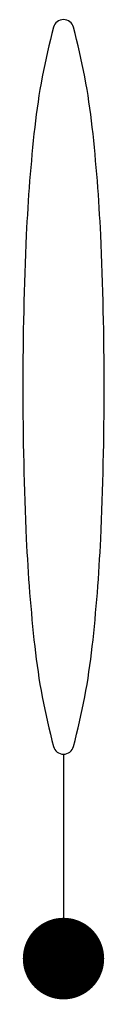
# Model space of a CAD drawing. Extents: x -0.025 to 0.025, y -0.5 to 0.1.
import ezdxf

# ---------------------------------------------------------------- set-up
doc = ezdxf.new("R2010")
doc.units = 0
doc.header["$MEASUREMENT"] = 0
doc.layers.get('0').update_dxf_attribs({"linetype": 'CONTINUOUS'})

msp = doc.modelspace()

# ---------------------------------------------------------------- linework, layer by layer
at = {"color": 5}
msp.add_line((0, -0.35), (0, -0.45), dxfattribs=at)
msp.add_lwpolyline([(0, 0.1, 0.339377), (-0.00614, 0.09529, 0.037873), (-0.01768, 0.0341, 0.016168), (-0.02286, -0.03192, 0.011498), (-0.025, -0.125, 0.011498), (-0.02286, -0.21808, 0.016168), (-0.01768, -0.2841, 0.037873), (-0.00614, -0.34529, 0.339377), (0, -0.35, 0.339377), (0.00614, -0.34529, 0.037873), (0.01768, -0.2841, 0.016168), (0.02286, -0.21808, 0.011498), (0.025, -0.125, 0.011498), (0.02286, -0.03192, 0.016168), (0.01768, 0.0341, 0.037873), (0.00614, 0.09529, 0.339377)], format="xyb", close=True, dxfattribs=at)
at = {"const_width": 0.025}
msp.add_lwpolyline([(-0.0125, -0.47522, 1), (0.0125, -0.47522, 1)], format="xyb", close=True, dxfattribs=at)

doc.saveas('drawing.dxf')
